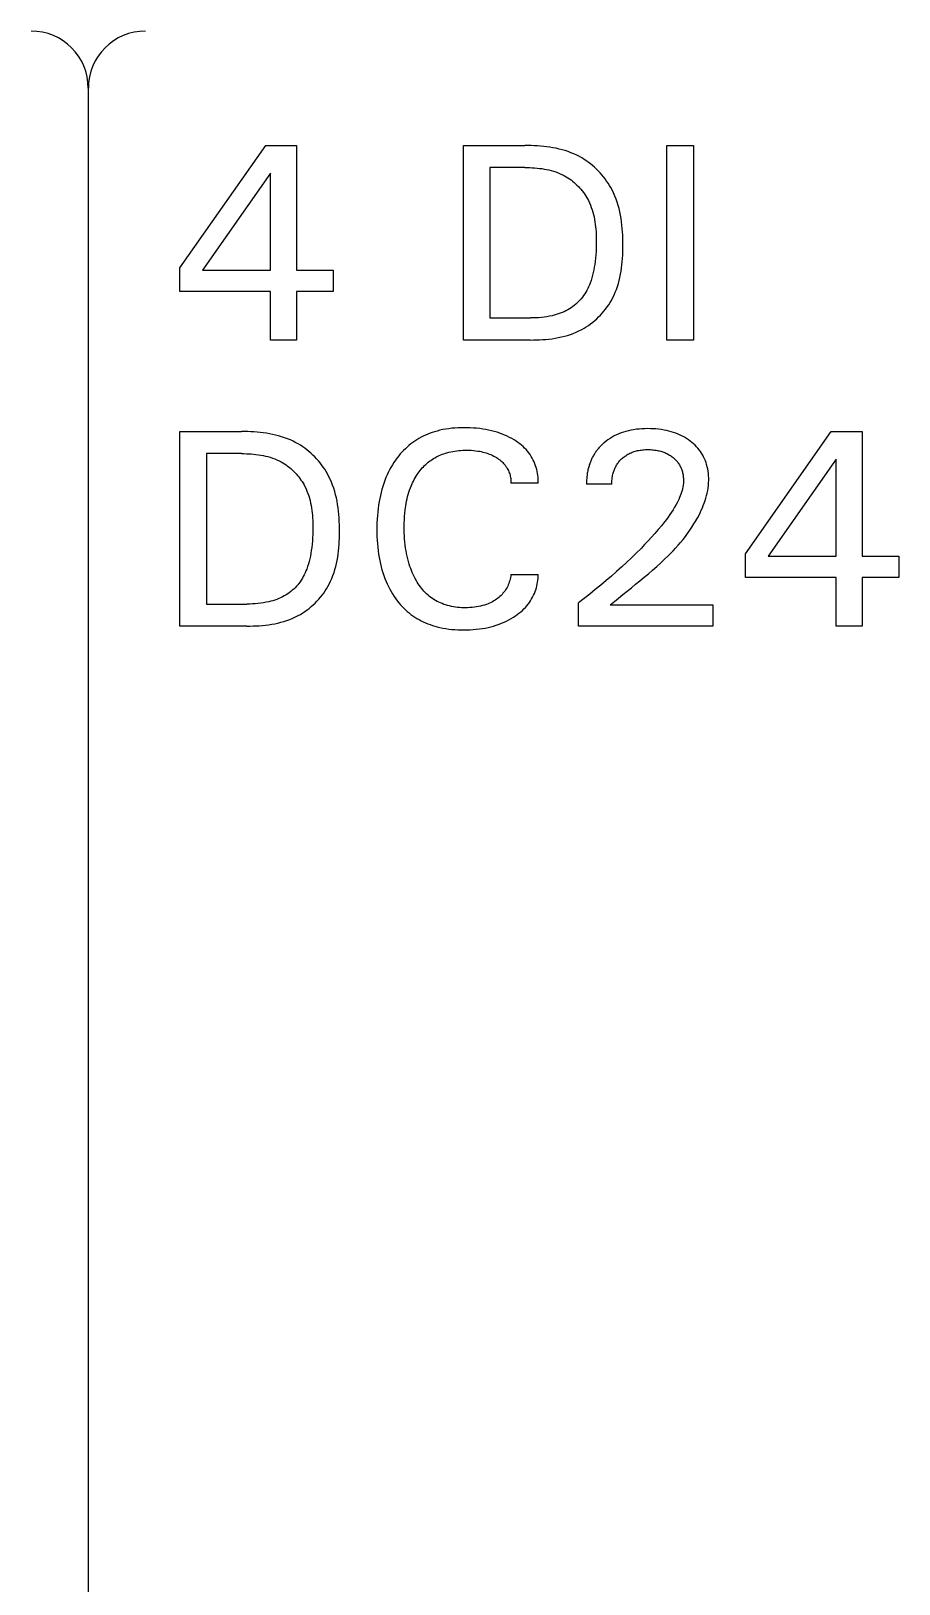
# Model space of a CAD drawing. Extents: x 10 to 622, y -523 to 292.
# Drawn here: x 276.141 to 277.676, y 115.463 to 118.211 of the extents above; entities that cross this region are included whole.
import ezdxf

# ---------------------------------------------------------------- set-up
doc = ezdxf.new("R2010")
doc.units = 0
doc.header["$LTSCALE"] = 5
doc.header["$MEASUREMENT"] = 0
doc.layers.get('0').update_dxf_attribs({"linetype": 'CONTINUOUS'})

msp = doc.modelspace()

# ---------------------------------------------------------------- linework, layer by layer
at = {"color": 7, "linetype": 'Continuous'}
for p, q in [((276.2425, 91.5843), (276.2425, 118.1094)), ((276.2425, 101.4856), (276.2425, 118.1094)), ((276.2425, 91.5843), (276.2425, 118.1094)), ((276.2425, 101.4856), (276.2425, 118.1094)), ((276.4044, 117.7915), (276.5562, 118.0081)), ((276.5562, 118.0081), (276.6106, 118.0081)), ((276.6106, 118.0081), (276.6106, 117.7876)), ((276.9058, 117.6639), (276.9058, 118.0081)), ((276.9058, 118.0081), (277.0148, 118.0081)), ((277.0203, 118.0081), (277.0148, 118.0081)), ((277.0258, 118.008), (277.0203, 118.0081)), ((277.0313, 118.0078), (277.0258, 118.008)), ((277.0368, 118.0075), (277.0313, 118.0078)), ((277.0423, 118.007), (277.0368, 118.0075)), ((277.0479, 118.0065), (277.0423, 118.007)), ((277.0534, 118.0059), (277.0479, 118.0065)), ((277.0589, 118.0051), (277.0534, 118.0059)), ((277.0643, 118.0042), (277.0589, 118.0051)), ((277.0697, 118.0031), (277.0643, 118.0042)), ((277.0751, 118.0019), (277.0697, 118.0031)), ((277.0805, 118.0005), (277.0751, 118.0019)), ((277.0857, 117.999), (277.0805, 118.0005)), ((277.091, 117.9973), (277.0857, 117.999)), ((277.0961, 117.9953), (277.091, 117.9973)), ((277.1012, 117.9933), (277.0961, 117.9953)), ((277.1062, 117.991), (277.1012, 117.9933)), ((277.111, 117.9885), (277.1062, 117.991)), ((277.2656, 117.6639), (277.2656, 118.0081)), ((277.2656, 118.0081), (277.3127, 118.0081)), ((277.3127, 118.0081), (277.3127, 117.6639)), ((276.9529, 117.9691), (276.9529, 117.7029)), ((277.0148, 117.9691), (276.9529, 117.9691)), ((277.0148, 117.9691), (277.019, 117.9691)), ((277.019, 117.9691), (277.0233, 117.969)), ((277.0233, 117.969), (277.0275, 117.9688)), ((277.0275, 117.9688), (277.0318, 117.9685)), ((277.0318, 117.9685), (277.0361, 117.9682)), ((277.0361, 117.9682), (277.0403, 117.9677)), ((277.0403, 117.9677), (277.0446, 117.9672)), ((277.0446, 117.9672), (277.0488, 117.9665)), ((277.0488, 117.9665), (277.053, 117.9657)), ((277.053, 117.9657), (277.0572, 117.9648)), ((277.0572, 117.9648), (277.0613, 117.9638)), ((277.0613, 117.9638), (277.0654, 117.9626)), ((277.1151, 117.9862), (277.111, 117.9885)), ((277.119, 117.9838), (277.1151, 117.9862)), ((277.1229, 117.9812), (277.119, 117.9838)), ((277.1267, 117.9785), (277.1229, 117.9812)), ((277.1304, 117.9757), (277.1267, 117.9785)), ((277.134, 117.9727), (277.1304, 117.9757)), ((277.1376, 117.9697), (277.134, 117.9727)), ((277.141, 117.9665), (277.1376, 117.9697)), ((277.1443, 117.9632), (277.141, 117.9665)), ((277.1475, 117.9598), (277.1443, 117.9632)), ((276.5645, 117.9591), (276.4447, 117.7876)), ((276.5645, 117.7876), (276.5645, 117.9591)), ((277.0654, 117.9626), (277.0694, 117.9613)), ((277.0694, 117.9613), (277.0734, 117.9598)), ((277.0734, 117.9598), (277.0773, 117.9582)), ((277.0773, 117.9582), (277.0811, 117.9564)), ((277.0811, 117.9564), (277.0849, 117.9545)), ((277.0849, 117.9545), (277.0878, 117.9528)), ((277.0878, 117.9528), (277.0907, 117.951)), ((277.0907, 117.951), (277.0936, 117.9491)), ((277.0936, 117.9491), (277.0963, 117.9471)), ((277.0963, 117.9471), (277.099, 117.945)), ((277.099, 117.945), (277.1017, 117.9428)), ((277.1017, 117.9428), (277.1042, 117.9405)), ((277.1042, 117.9405), (277.1067, 117.9382)), ((277.1067, 117.9382), (277.1092, 117.9357)), ((277.1092, 117.9357), (277.1115, 117.9332)), ((277.1506, 117.9563), (277.1475, 117.9598)), ((277.1536, 117.9527), (277.1506, 117.9563)), ((277.1564, 117.949), (277.1536, 117.9527)), ((277.1592, 117.9452), (277.1564, 117.949)), ((277.1618, 117.9414), (277.1592, 117.9452)), ((277.1642, 117.9375), (277.1618, 117.9414)), ((277.1666, 117.9335), (277.1642, 117.9375)), ((277.1115, 117.9332), (277.1137, 117.9306)), ((277.1137, 117.9306), (277.1159, 117.9279)), ((277.1159, 117.9279), (277.118, 117.9252)), ((277.118, 117.9252), (277.12, 117.9224)), ((277.12, 117.9224), (277.1219, 117.9195)), ((277.1219, 117.9195), (277.1236, 117.9166)), ((277.1236, 117.9166), (277.1253, 117.9137)), ((277.1253, 117.9137), (277.1269, 117.9107)), ((277.1269, 117.9107), (277.1288, 117.9067)), ((277.1688, 117.9294), (277.1666, 117.9335)), ((277.1714, 117.9241), (277.1688, 117.9294)), ((277.1738, 117.9187), (277.1714, 117.9241)), ((277.1759, 117.9133), (277.1738, 117.9187)), ((277.1779, 117.9077), (277.1759, 117.9133)), ((277.1288, 117.9067), (277.1306, 117.9027)), ((277.1306, 117.9027), (277.1321, 117.8986)), ((277.1321, 117.8986), (277.1335, 117.8944)), ((277.1335, 117.8944), (277.1348, 117.8902)), ((277.1348, 117.8902), (277.1359, 117.886)), ((277.1359, 117.886), (277.1369, 117.8817)), ((277.1369, 117.8817), (277.1378, 117.8774)), ((277.1796, 117.9021), (277.1779, 117.9077)), ((277.1811, 117.8964), (277.1796, 117.9021)), ((277.1825, 117.8907), (277.1811, 117.8964)), ((277.1837, 117.8849), (277.1825, 117.8907)), ((277.1847, 117.879), (277.1837, 117.8849)), ((277.1378, 117.8774), (277.1385, 117.873)), ((277.1385, 117.873), (277.1391, 117.8686)), ((277.1391, 117.8686), (277.1396, 117.8642)), ((277.1396, 117.8642), (277.1401, 117.8598)), ((277.1401, 117.8598), (277.1404, 117.8553)), ((277.1404, 117.8553), (277.1406, 117.8509)), ((277.1856, 117.8731), (277.1847, 117.879)), ((277.1863, 117.8672), (277.1856, 117.8731)), ((277.1869, 117.8612), (277.1863, 117.8672)), ((277.1873, 117.8552), (277.1869, 117.8612)), ((277.1877, 117.8492), (277.1873, 117.8552)), ((277.1408, 117.826), (277.1405, 117.8203)), ((277.1406, 117.8509), (277.1408, 117.8465)), ((277.1408, 117.8465), (277.1409, 117.842)), ((277.1409, 117.8318), (277.1408, 117.826)), ((277.1409, 117.842), (277.1409, 117.8376)), ((277.1409, 117.8376), (277.1409, 117.8318)), ((277.1879, 117.8431), (277.1877, 117.8492)), ((277.188, 117.8371), (277.1879, 117.8431)), ((277.188, 117.831), (277.188, 117.8371)), ((277.188, 117.8253), (277.188, 117.831)), ((277.139, 117.8031), (277.1382, 117.7974)), ((277.1396, 117.8088), (277.139, 117.8031)), ((277.1401, 117.8145), (277.1396, 117.8088)), ((277.1405, 117.8203), (277.1401, 117.8145)), ((277.1863, 117.7969), (277.1869, 117.8025)), ((277.1869, 117.8025), (277.1873, 117.8082)), ((277.1873, 117.8082), (277.1876, 117.8139)), ((277.1876, 117.8139), (277.1878, 117.8196)), ((277.1878, 117.8196), (277.188, 117.8253)), ((276.4044, 117.75), (276.4044, 117.7915)), ((276.4447, 117.7876), (276.5645, 117.7876)), ((276.6106, 117.7876), (276.6757, 117.7876)), ((276.6757, 117.7876), (276.6757, 117.75)), ((277.1331, 117.7739), (277.1316, 117.7693)), ((277.1344, 117.7785), (277.1331, 117.7739)), ((277.1355, 117.7832), (277.1344, 117.7785)), ((277.1365, 117.7879), (277.1355, 117.7832)), ((277.1374, 117.7927), (277.1365, 117.7879)), ((277.1382, 117.7974), (277.1374, 117.7927)), ((277.1815, 117.7693), (277.1827, 117.7747)), ((277.1827, 117.7747), (277.1839, 117.7802)), ((277.1839, 117.7802), (277.1848, 117.7857)), ((277.1848, 117.7857), (277.1856, 117.7913)), ((277.1856, 117.7913), (277.1863, 117.7969)), ((276.5645, 117.75), (276.4044, 117.75)), ((276.5645, 117.6639), (276.5645, 117.75)), ((276.6106, 117.75), (276.6106, 117.6639)), ((276.6757, 117.75), (276.6106, 117.75)), ((277.1204, 117.7454), (277.1184, 117.7424)), ((277.1223, 117.7485), (277.1204, 117.7454)), ((277.1241, 117.7516), (277.1223, 117.7485)), ((277.1257, 117.7548), (277.1241, 117.7516)), ((277.1272, 117.7581), (277.1257, 117.7548)), ((277.1287, 117.7614), (277.1272, 117.7581)), ((277.13, 117.7647), (277.1287, 117.7614)), ((277.1316, 117.7693), (277.13, 117.7647)), ((277.1723, 117.7432), (277.1745, 117.7483)), ((277.1745, 117.7483), (277.1765, 117.7534)), ((277.1765, 117.7534), (277.1784, 117.7586)), ((277.1784, 117.7586), (277.18, 117.7639)), ((277.18, 117.7639), (277.1815, 117.7693)), ((277.0904, 117.7174), (277.0872, 117.7156)), ((277.0936, 117.7192), (277.0904, 117.7174)), ((277.0965, 117.721), (277.0936, 117.7192)), ((277.0993, 117.723), (277.0965, 117.721)), ((277.102, 117.7251), (277.0993, 117.723)), ((277.1046, 117.7272), (277.102, 117.7251)), ((277.1071, 117.7295), (277.1046, 117.7272)), ((277.1096, 117.7319), (277.1071, 117.7295)), ((277.1119, 117.7343), (277.1096, 117.7319)), ((277.1142, 117.7369), (277.1119, 117.7343)), ((277.1163, 117.7395), (277.1142, 117.7369)), ((277.1184, 117.7424), (277.1163, 117.7395)), ((277.1544, 117.715), (277.1573, 117.7187)), ((277.1573, 117.7187), (277.1601, 117.7224)), ((277.1601, 117.7224), (277.1628, 117.7262)), ((277.1628, 117.7262), (277.1653, 117.7302)), ((277.1653, 117.7302), (277.1676, 117.7341)), ((277.1676, 117.7341), (277.1698, 117.7382)), ((277.1698, 117.7382), (277.1723, 117.7432)), ((276.9529, 117.7029), (277.0243, 117.7029)), ((277.0292, 117.703), (277.0243, 117.7029)), ((277.034, 117.7032), (277.0292, 117.703)), ((277.0389, 117.7034), (277.034, 117.7032)), ((277.0438, 117.7039), (277.0389, 117.7034)), ((277.0486, 117.7044), (277.0438, 117.7039)), ((277.0534, 117.7051), (277.0486, 117.7044)), ((277.0582, 117.706), (277.0534, 117.7051)), ((277.063, 117.707), (277.0582, 117.706)), ((277.0665, 117.7079), (277.063, 117.707)), ((277.0701, 117.7089), (277.0665, 117.7079)), ((277.0736, 117.71), (277.0701, 117.7089)), ((277.0771, 117.7112), (277.0736, 117.71)), ((277.0805, 117.7126), (277.0771, 117.7112)), ((277.0839, 117.714), (277.0805, 117.7126)), ((277.0872, 117.7156), (277.0839, 117.714)), ((277.1232, 117.6872), (277.127, 117.6898)), ((277.127, 117.6898), (277.1308, 117.6925)), ((277.1308, 117.6925), (277.1345, 117.6953)), ((277.1345, 117.6953), (277.1381, 117.6983)), ((277.1381, 117.6983), (277.1416, 117.7014)), ((277.1416, 117.7014), (277.145, 117.7047)), ((277.145, 117.7047), (277.1483, 117.708)), ((277.1483, 117.708), (277.1514, 117.7115)), ((277.1514, 117.7115), (277.1544, 117.715)), ((276.6106, 117.6639), (276.5645, 117.6639)), ((277.0241, 117.6639), (276.9058, 117.6639)), ((277.0241, 117.6639), (277.0296, 117.664)), ((277.0296, 117.664), (277.0351, 117.6641)), ((277.0351, 117.6641), (277.0406, 117.6643)), ((277.0406, 117.6643), (277.0461, 117.6646)), ((277.0461, 117.6646), (277.0517, 117.6651)), ((277.0517, 117.6651), (277.0572, 117.6656)), ((277.0572, 117.6656), (277.0627, 117.6663)), ((277.0627, 117.6663), (277.0682, 117.6672)), ((277.0682, 117.6672), (277.0736, 117.6682)), ((277.0736, 117.6682), (277.0791, 117.6693)), ((277.0791, 117.6693), (277.0844, 117.6706)), ((277.0844, 117.6706), (277.0897, 117.6721)), ((277.0897, 117.6721), (277.095, 117.6738)), ((277.095, 117.6738), (277.1002, 117.6756)), ((277.1002, 117.6756), (277.1053, 117.6777)), ((277.1053, 117.6777), (277.1103, 117.68)), ((277.1103, 117.68), (277.1152, 117.6825)), ((277.1152, 117.6825), (277.1192, 117.6848)), ((277.1192, 117.6848), (277.1232, 117.6872)), ((277.3127, 117.6639), (277.2656, 117.6639)), ((276.4044, 117.1577), (276.4044, 117.5019)), ((276.4044, 117.5019), (276.5135, 117.5019)), ((276.519, 117.5019), (276.5135, 117.5019)), ((276.5245, 117.5018), (276.519, 117.5019)), ((276.53, 117.5016), (276.5245, 117.5018)), ((276.5355, 117.5012), (276.53, 117.5016)), ((276.541, 117.5008), (276.5355, 117.5012)), ((276.5465, 117.5003), (276.541, 117.5008)), ((276.552, 117.4997), (276.5465, 117.5003)), ((276.5575, 117.4989), (276.552, 117.4997)), ((276.563, 117.498), (276.5575, 117.4989)), ((276.5684, 117.4969), (276.563, 117.498)), ((276.5738, 117.4957), (276.5684, 117.4969)), ((276.8428, 117.4973), (276.8388, 117.4956)), ((276.8468, 117.4989), (276.8428, 117.4973)), ((276.8509, 117.5003), (276.8468, 117.4989)), ((276.855, 117.5016), (276.8509, 117.5003)), ((276.8592, 117.5029), (276.855, 117.5016)), ((276.8644, 117.5042), (276.8592, 117.5029)), ((276.8696, 117.5053), (276.8644, 117.5042)), ((276.8748, 117.5062), (276.8696, 117.5053)), ((276.8801, 117.507), (276.8748, 117.5062)), ((276.8854, 117.5077), (276.8801, 117.507)), ((276.8907, 117.5081), (276.8854, 117.5077)), ((276.8961, 117.5085), (276.8907, 117.5081)), ((276.9014, 117.5087), (276.8961, 117.5085)), ((276.9067, 117.5088), (276.9014, 117.5087)), ((276.9124, 117.5087), (276.9067, 117.5088)), ((276.918, 117.5085), (276.9124, 117.5087)), ((276.9237, 117.5082), (276.918, 117.5085)), ((276.9293, 117.5077), (276.9237, 117.5082)), ((276.9349, 117.5071), (276.9293, 117.5077)), ((276.9405, 117.5063), (276.9349, 117.5071)), ((276.9455, 117.5055), (276.9405, 117.5063)), ((276.9505, 117.5045), (276.9455, 117.5055)), ((276.9555, 117.5034), (276.9505, 117.5045)), ((276.9604, 117.5021), (276.9555, 117.5034)), ((276.9653, 117.5007), (276.9604, 117.5021)), ((276.9702, 117.4991), (276.9653, 117.5007)), ((276.9746, 117.4975), (276.9702, 117.4991)), ((276.979, 117.4957), (276.9746, 117.4975)), ((277.1805, 117.4978), (277.1764, 117.496)), ((277.1847, 117.4994), (277.1805, 117.4978)), ((277.1889, 117.5009), (277.1847, 117.4994)), ((277.1933, 117.5022), (277.1889, 117.5009)), ((277.1976, 117.5033), (277.1933, 117.5022)), ((277.202, 117.5043), (277.1976, 117.5033)), ((277.2069, 117.5052), (277.202, 117.5043)), ((277.2118, 117.5059), (277.2069, 117.5052)), ((277.2168, 117.5064), (277.2118, 117.5059)), ((277.2217, 117.5068), (277.2168, 117.5064)), ((277.2267, 117.507), (277.2217, 117.5068)), ((277.2317, 117.5071), (277.2267, 117.507)), ((277.2365, 117.507), (277.2317, 117.5071)), ((277.2414, 117.5068), (277.2365, 117.507)), ((277.2462, 117.5065), (277.2414, 117.5068)), ((277.2511, 117.506), (277.2462, 117.5065)), ((277.2559, 117.5054), (277.2511, 117.506)), ((277.2607, 117.5046), (277.2559, 117.5054)), ((277.265, 117.5038), (277.2607, 117.5046)), ((277.2692, 117.5028), (277.265, 117.5038)), ((277.2734, 117.5016), (277.2692, 117.5028)), ((277.2776, 117.5004), (277.2734, 117.5016)), ((277.2817, 117.4989), (277.2776, 117.5004)), ((277.2858, 117.4973), (277.2817, 117.4989)), ((277.2895, 117.4956), (277.2858, 117.4973)), ((277.4049, 117.2853), (277.5566, 117.5019)), ((277.5566, 117.5019), (277.611, 117.5019)), ((277.611, 117.5019), (277.611, 117.2814)), ((276.5791, 117.4943), (276.5738, 117.4957)), ((276.5844, 117.4928), (276.5791, 117.4943)), ((276.5896, 117.491), (276.5844, 117.4928)), ((276.5948, 117.4891), (276.5896, 117.491)), ((276.5998, 117.487), (276.5948, 117.4891)), ((276.6048, 117.4848), (276.5998, 117.487)), ((276.6097, 117.4822), (276.6048, 117.4848)), ((276.6137, 117.48), (276.6097, 117.4822)), ((276.6177, 117.4776), (276.6137, 117.48)), ((276.6216, 117.475), (276.6177, 117.4776)), ((276.6254, 117.4723), (276.6216, 117.475)), ((276.6291, 117.4695), (276.6254, 117.4723)), ((276.6327, 117.4665), (276.6291, 117.4695)), ((276.8002, 117.4686), (276.7972, 117.4655)), ((276.8032, 117.4716), (276.8002, 117.4686)), ((276.8064, 117.4745), (276.8032, 117.4716)), ((276.8096, 117.4774), (276.8064, 117.4745)), ((276.8129, 117.4801), (276.8096, 117.4774)), ((276.8164, 117.4827), (276.8129, 117.4801)), ((276.8199, 117.4851), (276.8164, 117.4827)), ((276.8235, 117.4875), (276.8199, 117.4851)), ((276.8272, 117.4897), (276.8235, 117.4875)), ((276.831, 117.4918), (276.8272, 117.4897)), ((276.8349, 117.4938), (276.831, 117.4918)), ((276.8388, 117.4956), (276.8349, 117.4938)), ((276.8975, 117.4684), (276.901, 117.4686)), ((276.901, 117.4686), (276.9046, 117.4688)), ((276.9046, 117.4688), (276.9081, 117.469)), ((276.9081, 117.469), (276.9116, 117.469)), ((276.9116, 117.469), (276.9156, 117.4689)), ((276.9156, 117.4689), (276.9196, 117.4688)), ((276.9196, 117.4688), (276.9236, 117.4685)), ((276.9833, 117.4938), (276.979, 117.4957)), ((276.9875, 117.4917), (276.9833, 117.4938)), ((276.9917, 117.4895), (276.9875, 117.4917)), ((276.9958, 117.487), (276.9917, 117.4895)), ((276.9991, 117.4849), (276.9958, 117.487)), ((277.0023, 117.4827), (276.9991, 117.4849)), ((277.0054, 117.4804), (277.0023, 117.4827)), ((277.0084, 117.478), (277.0054, 117.4804)), ((277.0113, 117.4754), (277.0084, 117.478)), ((277.0142, 117.4727), (277.0113, 117.4754)), ((277.0168, 117.4699), (277.0142, 117.4727)), ((277.0194, 117.467), (277.0168, 117.4699)), ((277.1422, 117.4691), (277.1412, 117.4678)), ((277.1433, 117.4704), (277.1422, 117.4691)), ((277.1443, 117.4716), (277.1433, 117.4704)), ((277.1454, 117.4729), (277.1443, 117.4716)), ((277.1465, 117.4741), (277.1454, 117.4729)), ((277.1476, 117.4753), (277.1465, 117.4741)), ((277.1488, 117.4765), (277.1476, 117.4753)), ((277.15, 117.4777), (277.1488, 117.4765)), ((277.1511, 117.4789), (277.15, 117.4777)), ((277.1524, 117.48), (277.1511, 117.4789)), ((277.1536, 117.4811), (277.1524, 117.48)), ((277.1548, 117.4822), (277.1536, 117.4811)), ((277.1582, 117.4849), (277.1548, 117.4822)), ((277.1616, 117.4874), (277.1582, 117.4849)), ((277.1652, 117.4898), (277.1616, 117.4874)), ((277.1688, 117.492), (277.1652, 117.4898)), ((277.1726, 117.4941), (277.1688, 117.492)), ((277.1764, 117.496), (277.1726, 117.4941)), ((277.2139, 117.4682), (277.2161, 117.4686)), ((277.2161, 117.4686), (277.2183, 117.469)), ((277.2183, 117.469), (277.2205, 117.4693)), ((277.2205, 117.4693), (277.2227, 117.4695)), ((277.2227, 117.4695), (277.225, 117.4697)), ((277.225, 117.4697), (277.2272, 117.4699)), ((277.2272, 117.4699), (277.2294, 117.4699)), ((277.2294, 117.4699), (277.2317, 117.47)), ((277.2317, 117.47), (277.2342, 117.4699)), ((277.2342, 117.4699), (277.2367, 117.4699)), ((277.2367, 117.4699), (277.2392, 117.4697)), ((277.2392, 117.4697), (277.2416, 117.4695)), ((277.2416, 117.4695), (277.2441, 117.4692)), ((277.2441, 117.4692), (277.2466, 117.4689)), ((277.2466, 117.4689), (277.249, 117.4684)), ((277.2932, 117.4938), (277.2895, 117.4956)), ((277.2968, 117.4919), (277.2932, 117.4938)), ((277.3003, 117.4897), (277.2968, 117.4919)), ((277.3037, 117.4875), (277.3003, 117.4897)), ((277.3071, 117.4851), (277.3037, 117.4875)), ((277.31, 117.4828), (277.3071, 117.4851)), ((277.3128, 117.4804), (277.31, 117.4828)), ((277.3156, 117.4778), (277.3128, 117.4804)), ((277.3182, 117.4752), (277.3156, 117.4778)), ((277.3207, 117.4724), (277.3182, 117.4752)), ((277.323, 117.4695), (277.3207, 117.4724)), ((277.3252, 117.4666), (277.323, 117.4695)), ((276.4515, 117.4629), (276.4515, 117.1967)), ((276.5135, 117.4629), (276.4515, 117.4629)), ((276.5135, 117.4629), (276.5177, 117.4629)), ((276.5177, 117.4629), (276.522, 117.4628)), ((276.522, 117.4628), (276.5262, 117.4626)), ((276.5262, 117.4626), (276.5305, 117.4623)), ((276.5305, 117.4623), (276.5347, 117.462)), ((276.5347, 117.462), (276.539, 117.4615)), ((276.539, 117.4615), (276.5432, 117.461)), ((276.5432, 117.461), (276.5475, 117.4603)), ((276.5475, 117.4603), (276.5517, 117.4595)), ((276.5517, 117.4595), (276.5558, 117.4586)), ((276.5558, 117.4586), (276.56, 117.4576)), ((276.56, 117.4576), (276.564, 117.4564)), ((276.564, 117.4564), (276.5681, 117.4551)), ((276.5681, 117.4551), (276.5721, 117.4536)), ((276.5721, 117.4536), (276.576, 117.452)), ((276.576, 117.452), (276.5798, 117.4502)), ((276.5798, 117.4502), (276.5836, 117.4483)), ((276.5836, 117.4483), (276.5865, 117.4466)), ((276.5865, 117.4466), (276.5894, 117.4448)), ((276.5894, 117.4448), (276.5922, 117.4429)), ((276.5922, 117.4429), (276.595, 117.4409)), ((276.6362, 117.4635), (276.6327, 117.4665)), ((276.6396, 117.4603), (276.6362, 117.4635)), ((276.643, 117.457), (276.6396, 117.4603)), ((276.6462, 117.4536), (276.643, 117.457)), ((276.6493, 117.4501), (276.6462, 117.4536)), ((276.6523, 117.4465), (276.6493, 117.4501)), ((276.6551, 117.4428), (276.6523, 117.4465)), ((276.6578, 117.439), (276.6551, 117.4428)), ((276.7803, 117.443), (276.7777, 117.4386)), ((276.783, 117.4473), (276.7803, 117.443)), ((276.7859, 117.4515), (276.783, 117.4473)), ((276.7889, 117.4556), (276.7859, 117.4515)), ((276.7916, 117.459), (276.7889, 117.4556)), ((276.7943, 117.4623), (276.7916, 117.459)), ((276.7972, 117.4655), (276.7943, 117.4623)), ((276.8352, 117.4397), (276.8372, 117.4417)), ((276.8372, 117.4417), (276.8393, 117.4437)), ((276.8393, 117.4437), (276.8414, 117.4456)), ((276.8414, 117.4456), (276.8436, 117.4475)), ((276.8436, 117.4475), (276.8459, 117.4493)), ((276.8459, 117.4493), (276.8482, 117.451)), ((276.8482, 117.451), (276.8506, 117.4526)), ((276.8506, 117.4526), (276.853, 117.4542)), ((276.853, 117.4542), (276.8555, 117.4556)), ((276.8555, 117.4556), (276.858, 117.457)), ((276.858, 117.457), (276.8606, 117.4583)), ((276.8606, 117.4583), (276.8632, 117.4596)), ((276.8632, 117.4596), (276.8658, 117.4607)), ((276.8658, 117.4607), (276.8685, 117.4618)), ((276.8685, 117.4618), (276.8712, 117.4628)), ((276.8712, 117.4628), (276.874, 117.4637)), ((276.874, 117.4637), (276.8767, 117.4645)), ((276.8767, 117.4645), (276.8801, 117.4654)), ((276.8801, 117.4654), (276.8836, 117.4662)), ((276.8836, 117.4662), (276.887, 117.4669)), ((276.887, 117.4669), (276.8905, 117.4675)), ((276.8905, 117.4675), (276.894, 117.468)), ((276.894, 117.468), (276.8975, 117.4684)), ((276.9236, 117.4685), (276.9275, 117.4681)), ((276.9275, 117.4681), (276.9315, 117.4675)), ((276.9315, 117.4675), (276.9344, 117.467)), ((276.9344, 117.467), (276.9374, 117.4664)), ((276.9374, 117.4664), (276.9404, 117.4657)), ((276.9404, 117.4657), (276.9433, 117.465)), ((276.9433, 117.465), (276.9462, 117.4641)), ((276.9462, 117.4641), (276.949, 117.4631)), ((276.949, 117.4631), (276.9517, 117.4621)), ((276.9517, 117.4621), (276.9543, 117.4611)), ((276.9543, 117.4611), (276.9569, 117.4599)), ((276.9569, 117.4599), (276.9594, 117.4586)), ((276.9594, 117.4586), (276.9619, 117.4573)), ((276.9619, 117.4573), (276.9643, 117.4558)), ((276.9643, 117.4558), (276.9663, 117.4546)), ((276.9663, 117.4546), (276.9682, 117.4532)), ((276.9682, 117.4532), (276.9701, 117.4519)), ((276.9701, 117.4519), (276.9719, 117.4504)), ((276.9719, 117.4504), (276.9737, 117.4489)), ((276.9737, 117.4489), (276.9754, 117.4473)), ((276.9754, 117.4473), (276.977, 117.4456)), ((276.977, 117.4456), (276.9785, 117.4439)), ((276.9785, 117.4439), (276.9799, 117.4422)), ((276.9799, 117.4422), (276.9812, 117.4404)), ((277.0216, 117.4641), (277.0194, 117.467)), ((277.0237, 117.4611), (277.0216, 117.4641)), ((277.0257, 117.458), (277.0237, 117.4611)), ((277.0276, 117.4549), (277.0257, 117.458)), ((277.0293, 117.4516), (277.0276, 117.4549)), ((277.0308, 117.4483), (277.0293, 117.4516)), ((277.0322, 117.4449), (277.0308, 117.4483)), ((277.0335, 117.4415), (277.0322, 117.4449)), ((277.0346, 117.4382), (277.0335, 117.4415)), ((277.1281, 117.4414), (277.1276, 117.4396)), ((277.1286, 117.4431), (277.1281, 117.4414)), ((277.1292, 117.4447), (277.1286, 117.4431)), ((277.1298, 117.4464), (277.1292, 117.4447)), ((277.1304, 117.4481), (277.1298, 117.4464)), ((277.131, 117.4497), (277.1304, 117.4481)), ((277.1317, 117.4514), (277.131, 117.4497)), ((277.1325, 117.453), (277.1317, 117.4514)), ((277.1332, 117.4546), (277.1325, 117.453)), ((277.134, 117.4562), (277.1332, 117.4546)), ((277.1348, 117.4577), (277.134, 117.4562)), ((277.1357, 117.4593), (277.1348, 117.4577)), ((277.1366, 117.4608), (277.1357, 117.4593)), ((277.1375, 117.4623), (277.1366, 117.4608)), ((277.1384, 117.4637), (277.1375, 117.4623)), ((277.1393, 117.4651), (277.1384, 117.4637)), ((277.1403, 117.4664), (277.1393, 117.4651)), ((277.1412, 117.4678), (277.1403, 117.4664)), ((277.1752, 117.4398), (277.176, 117.4414)), ((277.176, 117.4414), (277.1769, 117.4429)), ((277.1769, 117.4429), (277.1778, 117.4444)), ((277.1778, 117.4444), (277.1788, 117.4458)), ((277.1788, 117.4458), (277.1799, 117.4472)), ((277.1799, 117.4472), (277.181, 117.4485)), ((277.181, 117.4485), (277.1821, 117.4499)), ((277.1821, 117.4499), (277.1832, 117.4512)), ((277.1832, 117.4512), (277.1845, 117.4524)), ((277.1845, 117.4524), (277.1857, 117.4536)), ((277.1857, 117.4536), (277.1872, 117.455)), ((277.1872, 117.455), (277.1887, 117.4562)), ((277.1887, 117.4562), (277.1902, 117.4575)), ((277.1902, 117.4575), (277.1918, 117.4586)), ((277.1918, 117.4586), (277.1935, 117.4597)), ((277.1935, 117.4597), (277.1951, 117.4608)), ((277.1951, 117.4608), (277.1968, 117.4618)), ((277.1968, 117.4618), (277.1986, 117.4627)), ((277.1986, 117.4627), (277.2004, 117.4636)), ((277.2004, 117.4636), (277.2023, 117.4644)), ((277.2023, 117.4644), (277.2041, 117.4652)), ((277.2041, 117.4652), (277.2061, 117.4659)), ((277.2061, 117.4659), (277.208, 117.4666)), ((277.208, 117.4666), (277.2099, 117.4672)), ((277.2099, 117.4672), (277.2119, 117.4677)), ((277.2119, 117.4677), (277.2139, 117.4682)), ((277.249, 117.4684), (277.251, 117.468)), ((277.251, 117.468), (277.2529, 117.4676)), ((277.2529, 117.4676), (277.2548, 117.4671)), ((277.2548, 117.4671), (277.2567, 117.4665)), ((277.2567, 117.4665), (277.2585, 117.4659)), ((277.2585, 117.4659), (277.2604, 117.4653)), ((277.2604, 117.4653), (277.2622, 117.4646)), ((277.2622, 117.4646), (277.264, 117.4638)), ((277.264, 117.4638), (277.2657, 117.463)), ((277.2657, 117.463), (277.2673, 117.4622)), ((277.2673, 117.4622), (277.2689, 117.4613)), ((277.2689, 117.4613), (277.2705, 117.4603)), ((277.2705, 117.4603), (277.2721, 117.4593)), ((277.2721, 117.4593), (277.2736, 117.4583)), ((277.2736, 117.4583), (277.2751, 117.4572)), ((277.2751, 117.4572), (277.2766, 117.4561)), ((277.2766, 117.4561), (277.2779, 117.455)), ((277.2779, 117.455), (277.2792, 117.4538)), ((277.2792, 117.4538), (277.2804, 117.4527)), ((277.2804, 117.4527), (277.2816, 117.4514)), ((277.2816, 117.4514), (277.2827, 117.4502)), ((277.2827, 117.4502), (277.2839, 117.4489)), ((277.2839, 117.4489), (277.2849, 117.4475)), ((277.2849, 117.4475), (277.2859, 117.4462)), ((277.2859, 117.4462), (277.2869, 117.4448)), ((277.2869, 117.4448), (277.2878, 117.4433)), ((277.2878, 117.4433), (277.2886, 117.4418)), ((277.2886, 117.4418), (277.2894, 117.4403)), ((277.3272, 117.4635), (277.3252, 117.4666)), ((277.3291, 117.4604), (277.3272, 117.4635)), ((277.3308, 117.4571), (277.3291, 117.4604)), ((277.3324, 117.4538), (277.3308, 117.4571)), ((277.3338, 117.4504), (277.3324, 117.4538)), ((277.335, 117.447), (277.3338, 117.4504)), ((277.3361, 117.4435), (277.335, 117.447)), ((277.3372, 117.4396), (277.3361, 117.4435)), ((277.5649, 117.4529), (277.4451, 117.2814)), ((277.5649, 117.2814), (277.5649, 117.4529)), ((276.595, 117.4409), (276.5977, 117.4388)), ((276.5977, 117.4388), (276.6004, 117.4366)), ((276.6004, 117.4366), (276.6029, 117.4343)), ((276.6029, 117.4343), (276.6054, 117.432)), ((276.6054, 117.432), (276.6078, 117.4295)), ((276.6078, 117.4295), (276.6102, 117.427)), ((276.6102, 117.427), (276.6124, 117.4244)), ((276.6124, 117.4244), (276.6146, 117.4217)), ((276.6146, 117.4217), (276.6167, 117.419)), ((276.6167, 117.419), (276.6186, 117.4162)), ((276.6186, 117.4162), (276.6205, 117.4133)), ((276.6605, 117.4352), (276.6578, 117.439)), ((276.6629, 117.4313), (276.6605, 117.4352)), ((276.6653, 117.4273), (276.6629, 117.4313)), ((276.6675, 117.4232), (276.6653, 117.4273)), ((276.6701, 117.4179), (276.6675, 117.4232)), ((276.6724, 117.4125), (276.6701, 117.4179)), ((276.7668, 117.4153), (276.765, 117.4101)), ((276.7689, 117.4204), (276.7668, 117.4153)), ((276.7709, 117.4251), (276.7689, 117.4204)), ((276.773, 117.4296), (276.7709, 117.4251)), ((276.7753, 117.4342), (276.773, 117.4296)), ((276.7777, 117.4386), (276.7753, 117.4342)), ((276.8161, 117.4114), (276.8175, 117.4144)), ((276.8175, 117.4144), (276.819, 117.4173)), ((276.819, 117.4173), (276.8207, 117.4202)), ((276.8207, 117.4202), (276.8223, 117.423)), ((276.8223, 117.423), (276.8241, 117.4258)), ((276.8241, 117.4258), (276.826, 117.4285)), ((276.826, 117.4285), (276.8277, 117.4308)), ((276.8277, 117.4308), (276.8295, 117.4331)), ((276.8295, 117.4331), (276.8313, 117.4353)), ((276.8313, 117.4353), (276.8332, 117.4375)), ((276.8332, 117.4375), (276.8352, 117.4397)), ((276.9812, 117.4404), (276.9824, 117.4386)), ((276.9824, 117.4386), (276.9835, 117.4367)), ((276.9835, 117.4367), (276.9845, 117.4348)), ((276.9845, 117.4348), (276.9855, 117.4329)), ((276.9855, 117.4329), (276.9863, 117.4309)), ((276.9863, 117.4309), (276.9871, 117.4288)), ((276.9871, 117.4288), (276.9877, 117.4269)), ((276.9877, 117.4269), (276.9883, 117.4249)), ((276.9883, 117.4249), (276.9888, 117.4229)), ((276.9888, 117.4229), (276.9892, 117.4209)), ((276.9892, 117.4209), (276.9895, 117.4189)), ((276.9895, 117.4189), (276.9897, 117.4168)), ((276.9897, 117.4168), (276.9899, 117.4148)), ((276.9899, 117.4148), (276.99, 117.4127)), ((277.0355, 117.4348), (277.0346, 117.4382)), ((277.0363, 117.4314), (277.0355, 117.4348)), ((277.037, 117.428), (277.0363, 117.4314)), ((277.0375, 117.4246), (277.037, 117.428)), ((277.0379, 117.4211), (277.0375, 117.4246)), ((277.0382, 117.4176), (277.0379, 117.4211)), ((277.0383, 117.4142), (277.0382, 117.4176)), ((277.0382, 117.4107), (277.0383, 117.4142)), ((277.1237, 117.4148), (277.1236, 117.4128)), ((277.1238, 117.4167), (277.1237, 117.4148)), ((277.1239, 117.4187), (277.1238, 117.4167)), ((277.1241, 117.4206), (277.1239, 117.4187)), ((277.1243, 117.4225), (277.1241, 117.4206)), ((277.1245, 117.4245), (277.1243, 117.4225)), ((277.1248, 117.4264), (277.1245, 117.4245)), ((277.125, 117.4284), (277.1248, 117.4264)), ((277.1254, 117.4303), (277.125, 117.4284)), ((277.1258, 117.4322), (277.1254, 117.4303)), ((277.1262, 117.4341), (277.1258, 117.4322)), ((277.1266, 117.436), (277.1262, 117.4341)), ((277.1271, 117.4379), (277.1266, 117.436)), ((277.1276, 117.4396), (277.1271, 117.4379)), ((277.1683, 117.4134), (277.1685, 117.4156)), ((277.1685, 117.4156), (277.1687, 117.4178)), ((277.1687, 117.4178), (277.169, 117.42)), ((277.169, 117.42), (277.1693, 117.4222)), ((277.1693, 117.4222), (277.1697, 117.4244)), ((277.1697, 117.4244), (277.1702, 117.4265)), ((277.1702, 117.4265), (277.1706, 117.4282)), ((277.1706, 117.4282), (277.1711, 117.43)), ((277.1711, 117.43), (277.1717, 117.4317)), ((277.1717, 117.4317), (277.1723, 117.4333)), ((277.1723, 117.4333), (277.1729, 117.435)), ((277.1729, 117.435), (277.1736, 117.4366)), ((277.1736, 117.4366), (277.1744, 117.4383)), ((277.1744, 117.4383), (277.1752, 117.4398)), ((277.2894, 117.4403), (277.2902, 117.4388)), ((277.2902, 117.4388), (277.2908, 117.4372)), ((277.2908, 117.4372), (277.2915, 117.4356)), ((277.2915, 117.4356), (277.2921, 117.434)), ((277.2921, 117.434), (277.2926, 117.4323)), ((277.2926, 117.4323), (277.2931, 117.4307)), ((277.2931, 117.4307), (277.2935, 117.4289)), ((277.2935, 117.4289), (277.2939, 117.427)), ((277.2939, 117.427), (277.2943, 117.4251)), ((277.2943, 117.4251), (277.2946, 117.4233)), ((277.2946, 117.4233), (277.2948, 117.4214)), ((277.2948, 117.4214), (277.295, 117.4195)), ((277.2951, 117.4139), (277.2949, 117.4106)), ((277.295, 117.4195), (277.2951, 117.4176)), ((277.2951, 117.4176), (277.2951, 117.4157)), ((277.2951, 117.4157), (277.2951, 117.4139)), ((277.338, 117.4357), (277.3372, 117.4396)), ((277.3387, 117.4317), (277.338, 117.4357)), ((277.3392, 117.4278), (277.3387, 117.4317)), ((277.3396, 117.4238), (277.3392, 117.4278)), ((277.3397, 117.4198), (277.3396, 117.4238)), ((277.3396, 117.4112), (277.3398, 117.4158)), ((277.3398, 117.4158), (277.3397, 117.4198)), ((276.6205, 117.4133), (276.6223, 117.4104)), ((276.6223, 117.4104), (276.624, 117.4075)), ((276.624, 117.4075), (276.6256, 117.4045)), ((276.6256, 117.4045), (276.6275, 117.4005)), ((276.6275, 117.4005), (276.6292, 117.3965)), ((276.6292, 117.3965), (276.6308, 117.3924)), ((276.6308, 117.3924), (276.6322, 117.3882)), ((276.6322, 117.3882), (276.6335, 117.384)), ((276.6746, 117.4071), (276.6724, 117.4125)), ((276.6765, 117.4015), (276.6746, 117.4071)), ((276.6783, 117.3959), (276.6765, 117.4015)), ((276.6798, 117.3902), (276.6783, 117.3959)), ((276.6812, 117.3845), (276.6798, 117.3902)), ((276.759, 117.3888), (276.7578, 117.3834)), ((276.7603, 117.3942), (276.759, 117.3888)), ((276.7617, 117.3995), (276.7603, 117.3942)), ((276.7632, 117.4048), (276.7617, 117.3995)), ((276.765, 117.4101), (276.7632, 117.4048)), ((276.8062, 117.3828), (276.8072, 117.3868)), ((276.8072, 117.3868), (276.8083, 117.3908)), ((276.8083, 117.3908), (276.8095, 117.3947)), ((276.8095, 117.3947), (276.8108, 117.3985)), ((276.8108, 117.3985), (276.8122, 117.4024)), ((276.8122, 117.4024), (276.8134, 117.4054)), ((276.8134, 117.4054), (276.8147, 117.4085)), ((276.8147, 117.4085), (276.8161, 117.4114)), ((276.99, 117.4127), (276.9899, 117.4107)), ((277.0382, 117.4107), (276.9899, 117.4107)), ((277.1236, 117.4128), (277.1236, 117.4109)), ((277.1236, 117.4109), (277.1236, 117.409)), ((277.1683, 117.409), (277.1236, 117.409)), ((277.1683, 117.4112), (277.1683, 117.4134)), ((277.1683, 117.409), (277.1683, 117.4112)), ((277.2894, 117.3881), (277.2881, 117.385)), ((277.2906, 117.3912), (277.2894, 117.3881)), ((277.2916, 117.3944), (277.2906, 117.3912)), ((277.2926, 117.3976), (277.2916, 117.3944)), ((277.2934, 117.4008), (277.2926, 117.3976)), ((277.2941, 117.404), (277.2934, 117.4008)), ((277.2946, 117.4073), (277.2941, 117.404)), ((277.2949, 117.4106), (277.2946, 117.4073)), ((277.3347, 117.3842), (277.336, 117.3887)), ((277.336, 117.3887), (277.337, 117.3931)), ((277.337, 117.3931), (277.3379, 117.3976)), ((277.3379, 117.3976), (277.3387, 117.4022)), ((277.3387, 117.4022), (277.3392, 117.4067)), ((277.3392, 117.4067), (277.3396, 117.4112)), ((276.6335, 117.384), (276.6346, 117.3798)), ((276.6346, 117.3798), (276.6356, 117.3755)), ((276.6356, 117.3755), (276.6364, 117.3711)), ((276.6364, 117.3711), (276.6372, 117.3668)), ((276.6372, 117.3668), (276.6378, 117.3624)), ((276.6378, 117.3624), (276.6383, 117.358)), ((276.6824, 117.3787), (276.6812, 117.3845)), ((276.6834, 117.3728), (276.6824, 117.3787)), ((276.6842, 117.3669), (276.6834, 117.3728)), ((276.685, 117.361), (276.6842, 117.3669)), ((276.6855, 117.355), (276.685, 117.361)), ((276.7543, 117.3594), (276.7537, 117.3532)), ((276.755, 117.3656), (276.7543, 117.3594)), ((276.7558, 117.3718), (276.755, 117.3656)), ((276.7568, 117.3779), (276.7558, 117.3718)), ((276.7578, 117.3834), (276.7568, 117.3779)), ((276.8022, 117.3576), (276.8028, 117.3635)), ((276.8028, 117.3635), (276.8039, 117.3708)), ((276.8039, 117.3708), (276.8046, 117.3748)), ((276.8046, 117.3748), (276.8054, 117.3789)), ((276.8054, 117.3789), (276.8062, 117.3828)), ((277.274, 117.3592), (277.271, 117.3549)), ((277.2768, 117.3636), (277.274, 117.3592)), ((277.2795, 117.3681), (277.2768, 117.3636)), ((277.2821, 117.3726), (277.2795, 117.3681)), ((277.2845, 117.3772), (277.2821, 117.3726)), ((277.2868, 117.3819), (277.2845, 117.3772)), ((277.2881, 117.385), (277.2868, 117.3819)), ((277.3246, 117.3584), (277.3266, 117.3626)), ((277.3266, 117.3626), (277.3285, 117.3668)), ((277.3285, 117.3668), (277.3302, 117.3711)), ((277.3302, 117.3711), (277.3319, 117.3754)), ((277.3319, 117.3754), (277.3334, 117.3798)), ((277.3334, 117.3798), (277.3347, 117.3842)), ((276.6383, 117.358), (276.6387, 117.3536)), ((276.6387, 117.3536), (276.6391, 117.3491)), ((276.6391, 117.3491), (276.6393, 117.3447)), ((276.6393, 117.3447), (276.6395, 117.3403)), ((276.6395, 117.3403), (276.6396, 117.3358)), ((276.6396, 117.3358), (276.6396, 117.3314)), ((276.6396, 117.3314), (276.6396, 117.3256)), ((276.686, 117.349), (276.6855, 117.355)), ((276.6863, 117.343), (276.686, 117.349)), ((276.6865, 117.3369), (276.6863, 117.343)), ((276.6867, 117.3309), (276.6865, 117.3369)), ((276.7529, 117.3345), (276.7528, 117.3282)), ((276.753, 117.3407), (276.7529, 117.3345)), ((276.7533, 117.347), (276.753, 117.3407)), ((276.7537, 117.3532), (276.7533, 117.347)), ((276.8011, 117.3338), (276.8012, 117.3398)), ((276.8011, 117.3284), (276.8011, 117.3338)), ((276.8012, 117.3398), (276.8014, 117.3457)), ((276.8014, 117.3457), (276.8017, 117.3516)), ((276.8017, 117.3516), (276.8022, 117.3576)), ((277.2561, 117.3354), (277.2504, 117.3284)), ((277.2617, 117.3424), (277.2561, 117.3354)), ((277.2649, 117.3465), (277.2617, 117.3424)), ((277.268, 117.3507), (277.2649, 117.3465)), ((277.271, 117.3549), (277.268, 117.3507)), ((277.3063, 117.3272), (277.3101, 117.3327)), ((277.3101, 117.3327), (277.3137, 117.3384)), ((277.3137, 117.3384), (277.3171, 117.3442)), ((277.3171, 117.3442), (277.3204, 117.3501)), ((277.3204, 117.3501), (277.3226, 117.3542)), ((277.3226, 117.3542), (277.3246, 117.3584)), ((276.6388, 117.3083), (276.6383, 117.3026)), ((276.6392, 117.3141), (276.6388, 117.3083)), ((276.6394, 117.3198), (276.6392, 117.3141)), ((276.6396, 117.3256), (276.6394, 117.3198)), ((276.686, 117.302), (276.6863, 117.3077)), ((276.6863, 117.3077), (276.6865, 117.3134)), ((276.6865, 117.3134), (276.6866, 117.3191)), ((276.6866, 117.3191), (276.6867, 117.3248)), ((276.6867, 117.3248), (276.6867, 117.3309)), ((276.7528, 117.3282), (276.7529, 117.322)), ((276.7529, 117.322), (276.753, 117.3158)), ((276.753, 117.3158), (276.7533, 117.3096)), ((276.7533, 117.3096), (276.7537, 117.3035)), ((276.8013, 117.3229), (276.8011, 117.3284)), ((276.8015, 117.3175), (276.8013, 117.3229)), ((276.8019, 117.312), (276.8015, 117.3175)), ((276.8024, 117.3066), (276.8019, 117.312)), ((276.8029, 117.3011), (276.8024, 117.3066)), ((277.2324, 117.3083), (277.2262, 117.3018)), ((277.2385, 117.3149), (277.2324, 117.3083)), ((277.2445, 117.3216), (277.2385, 117.3149)), ((277.2504, 117.3284), (277.2445, 117.3216)), ((277.2856, 117.3008), (277.29, 117.3059)), ((277.29, 117.3059), (277.2943, 117.3111)), ((277.2943, 117.3111), (277.2984, 117.3163)), ((277.2984, 117.3163), (277.3024, 117.3217)), ((277.3024, 117.3217), (277.3063, 117.3272)), ((276.6342, 117.277), (276.633, 117.2723)), ((276.6352, 117.2817), (276.6342, 117.277)), ((276.6361, 117.2865), (276.6352, 117.2817)), ((276.6369, 117.2912), (276.6361, 117.2865)), ((276.6377, 117.2969), (276.6369, 117.2912)), ((276.6383, 117.3026), (276.6377, 117.2969)), ((276.6825, 117.274), (276.6835, 117.2795)), ((276.6835, 117.2795), (276.6843, 117.2851)), ((276.6843, 117.2851), (276.685, 117.2907)), ((276.685, 117.2907), (276.6855, 117.2963)), ((276.6855, 117.2963), (276.686, 117.302)), ((276.7537, 117.3035), (276.7543, 117.2973)), ((276.7543, 117.2973), (276.755, 117.2911)), ((276.755, 117.2911), (276.7558, 117.285)), ((276.7558, 117.285), (276.7568, 117.2789)), ((276.7568, 117.2789), (276.7579, 117.2735)), ((276.8037, 117.2957), (276.8029, 117.3011)), ((276.8044, 117.2909), (276.8037, 117.2957)), ((276.8052, 117.2862), (276.8044, 117.2909)), ((276.8062, 117.2815), (276.8052, 117.2862)), ((276.8073, 117.2768), (276.8062, 117.2815)), ((276.8085, 117.2721), (276.8073, 117.2768)), ((277.2031, 117.2786), (277.1945, 117.2704)), ((277.2116, 117.2869), (277.2031, 117.2786)), ((277.22, 117.2953), (277.2116, 117.2869)), ((277.2262, 117.3018), (277.22, 117.2953)), ((277.2552, 117.2699), (277.2623, 117.2766)), ((277.2623, 117.2766), (277.2672, 117.2813)), ((277.2672, 117.2813), (277.2719, 117.2861)), ((277.2719, 117.2861), (277.2766, 117.2909)), ((277.2766, 117.2909), (277.2812, 117.2958)), ((277.2812, 117.2958), (277.2856, 117.3008)), ((277.4049, 117.2438), (277.4049, 117.2853)), ((277.4451, 117.2814), (277.5649, 117.2814)), ((277.611, 117.2814), (277.6762, 117.2814)), ((277.6762, 117.2814), (277.6762, 117.2438)), ((276.6259, 117.2519), (276.6244, 117.2486)), ((276.6273, 117.2552), (276.6259, 117.2519)), ((276.6287, 117.2585), (276.6273, 117.2552)), ((276.6303, 117.2631), (276.6287, 117.2585)), ((276.6317, 117.2677), (276.6303, 117.2631)), ((276.633, 117.2723), (276.6317, 117.2677)), ((276.6752, 117.2472), (276.677, 117.2524)), ((276.677, 117.2524), (276.6787, 117.2577)), ((276.6787, 117.2577), (276.6801, 117.2631)), ((276.6801, 117.2631), (276.6814, 117.2685)), ((276.6814, 117.2685), (276.6825, 117.274)), ((276.7579, 117.2735), (276.759, 117.2681)), ((276.759, 117.2681), (276.7603, 117.2628)), ((276.7603, 117.2628), (276.7617, 117.2575)), ((276.7617, 117.2575), (276.7633, 117.2523)), ((276.7633, 117.2523), (276.765, 117.2471)), ((276.8098, 117.2675), (276.8085, 117.2721)), ((276.8113, 117.2629), (276.8098, 117.2675)), ((276.8126, 117.2594), (276.8113, 117.2629)), ((276.8139, 117.2558), (276.8126, 117.2594)), ((276.8154, 117.2523), (276.8139, 117.2558)), ((276.8169, 117.2489), (276.8154, 117.2523)), ((276.8185, 117.2455), (276.8169, 117.2489)), ((276.9899, 117.2489), (276.9896, 117.2463)), ((276.9899, 117.2489), (277.0382, 117.2489)), ((277.0382, 117.2455), (277.0382, 117.2489)), ((277.1767, 117.2542), (277.1676, 117.2461)), ((277.1858, 117.2624), (277.1767, 117.2542)), ((277.1945, 117.2704), (277.1858, 117.2624)), ((277.2256, 117.2441), (277.2331, 117.2504)), ((277.2331, 117.2504), (277.2406, 117.2568)), ((277.2406, 117.2568), (277.2479, 117.2633)), ((277.2479, 117.2633), (277.2552, 117.2699)), ((276.6058, 117.2233), (276.6033, 117.221)), ((276.6083, 117.2257), (276.6058, 117.2233)), ((276.6106, 117.2281), (276.6083, 117.2257)), ((276.6128, 117.2307), (276.6106, 117.2281)), ((276.615, 117.2333), (276.6128, 117.2307)), ((276.6171, 117.2362), (276.615, 117.2333)), ((276.6191, 117.2392), (276.6171, 117.2362)), ((276.621, 117.2423), (276.6191, 117.2392)), ((276.6227, 117.2454), (276.621, 117.2423)), ((276.6244, 117.2486), (276.6227, 117.2454)), ((276.6614, 117.22), (276.6639, 117.2239)), ((276.6639, 117.2239), (276.6663, 117.2279)), ((276.6663, 117.2279), (276.6685, 117.232)), ((276.6685, 117.232), (276.6709, 117.237)), ((276.6709, 117.237), (276.6732, 117.2421)), ((276.6732, 117.2421), (276.6752, 117.2472)), ((276.765, 117.2471), (276.7669, 117.2419)), ((276.7669, 117.2419), (276.769, 117.2368)), ((276.769, 117.2368), (276.771, 117.2322)), ((276.771, 117.2322), (276.7731, 117.2277)), ((276.7731, 117.2277), (276.7755, 117.2232)), ((276.7755, 117.2232), (276.7779, 117.2188)), ((276.8203, 117.2421), (276.8185, 117.2455)), ((276.8221, 117.2388), (276.8203, 117.2421)), ((276.824, 117.2355), (276.8221, 117.2388)), ((276.8258, 117.2327), (276.824, 117.2355)), ((276.8277, 117.2299), (276.8258, 117.2327)), ((276.8297, 117.2272), (276.8277, 117.2299)), ((276.8318, 117.2246), (276.8297, 117.2272)), ((276.8339, 117.222), (276.8318, 117.2246)), ((276.8361, 117.2195), (276.8339, 117.222)), ((276.9805, 117.2217), (276.9791, 117.2196)), ((276.9818, 117.2239), (276.9805, 117.2217)), ((276.983, 117.2261), (276.9818, 117.2239)), ((276.9842, 117.2284), (276.983, 117.2261)), ((276.9852, 117.2307), (276.9842, 117.2284)), ((276.9862, 117.2332), (276.9852, 117.2307)), ((276.9871, 117.2358), (276.9862, 117.2332)), ((276.9879, 117.2384), (276.9871, 117.2358)), ((276.9886, 117.241), (276.9879, 117.2384)), ((276.9891, 117.2436), (276.9886, 117.241)), ((276.9896, 117.2463), (276.9891, 117.2436)), ((277.0327, 117.2189), (277.0339, 117.2221)), ((277.0339, 117.2221), (277.0349, 117.2254)), ((277.0349, 117.2254), (277.0358, 117.2287)), ((277.0358, 117.2287), (277.0365, 117.232)), ((277.0365, 117.232), (277.0371, 117.2354)), ((277.0371, 117.2354), (277.0376, 117.2387)), ((277.0376, 117.2387), (277.038, 117.2421)), ((277.038, 117.2421), (277.0382, 117.2455)), ((277.1392, 117.2222), (277.1294, 117.2144)), ((277.149, 117.2302), (277.1392, 117.2222)), ((277.1583, 117.2381), (277.149, 117.2302)), ((277.1676, 117.2461), (277.1583, 117.2381)), ((277.1877, 117.2135), (277.2029, 117.2256)), ((277.2029, 117.2256), (277.2104, 117.2317)), ((277.2104, 117.2317), (277.218, 117.2379)), ((277.218, 117.2379), (277.2256, 117.2441)), ((277.5649, 117.2438), (277.4049, 117.2438)), ((277.5649, 117.1577), (277.5649, 117.2438)), ((277.611, 117.2438), (277.611, 117.1577)), ((277.6762, 117.2438), (277.611, 117.2438)), ((276.4515, 117.1967), (276.523, 117.1967)), ((276.5279, 117.1968), (276.523, 117.1967)), ((276.5327, 117.197), (276.5279, 117.1968)), ((276.5376, 117.1972), (276.5327, 117.197)), ((276.5424, 117.1977), (276.5376, 117.1972)), ((276.5473, 117.1982), (276.5424, 117.1977)), ((276.5521, 117.1989), (276.5473, 117.1982)), ((276.5569, 117.1998), (276.5521, 117.1989)), ((276.5616, 117.2008), (276.5569, 117.1998)), ((276.5652, 117.2017), (276.5616, 117.2008)), ((276.5688, 117.2027), (276.5652, 117.2017)), ((276.5723, 117.2038), (276.5688, 117.2027)), ((276.5757, 117.205), (276.5723, 117.2038)), ((276.5792, 117.2064), (276.5757, 117.205)), ((276.5825, 117.2078), (276.5792, 117.2064)), ((276.5859, 117.2094), (276.5825, 117.2078)), ((276.5891, 117.2112), (276.5859, 117.2094)), ((276.5923, 117.213), (276.5891, 117.2112)), ((276.5952, 117.2148), (276.5923, 117.213)), ((276.5979, 117.2168), (276.5952, 117.2148)), ((276.6007, 117.2188), (276.5979, 117.2168)), ((276.6033, 117.221), (276.6007, 117.2188)), ((276.6368, 117.1921), (276.6403, 117.1952)), ((276.6403, 117.1952), (276.6437, 117.1985)), ((276.6437, 117.1985), (276.6469, 117.2018)), ((276.6469, 117.2018), (276.6501, 117.2053)), ((276.6501, 117.2053), (276.6531, 117.2088)), ((276.6531, 117.2088), (276.656, 117.2125)), ((276.656, 117.2125), (276.6588, 117.2162)), ((276.6588, 117.2162), (276.6614, 117.22)), ((276.7779, 117.2188), (276.7805, 117.2145)), ((276.7805, 117.2145), (276.7832, 117.2103)), ((276.7832, 117.2103), (276.7861, 117.2061)), ((276.7861, 117.2061), (276.7892, 117.2021)), ((276.7892, 117.2021), (276.7918, 117.1988)), ((276.7918, 117.1988), (276.7946, 117.1956)), ((276.7946, 117.1956), (276.7974, 117.1925)), ((276.8384, 117.217), (276.8361, 117.2195)), ((276.8408, 117.2147), (276.8384, 117.217)), ((276.8433, 117.2125), (276.8408, 117.2147)), ((276.8459, 117.2103), (276.8433, 117.2125)), ((276.8485, 117.2084), (276.8459, 117.2103)), ((276.8511, 117.2065), (276.8485, 117.2084)), ((276.8538, 117.2047), (276.8511, 117.2065)), ((276.8566, 117.203), (276.8538, 117.2047)), ((276.8594, 117.2015), (276.8566, 117.203)), ((276.8623, 117.2), (276.8594, 117.2015)), ((276.8653, 117.1986), (276.8623, 117.2)), ((276.8683, 117.1974), (276.8653, 117.1986)), ((276.8713, 117.1962), (276.8683, 117.1974)), ((276.8744, 117.1952), (276.8713, 117.1962)), ((276.8778, 117.1942), (276.8744, 117.1952)), ((276.8812, 117.1933), (276.8778, 117.1942)), ((276.9399, 117.194), (276.9364, 117.1931)), ((276.9434, 117.195), (276.9399, 117.194)), ((276.9468, 117.1962), (276.9434, 117.195)), ((276.9495, 117.1973), (276.9468, 117.1962)), ((276.9521, 117.1984), (276.9495, 117.1973)), ((276.9547, 117.1996), (276.9521, 117.1984)), ((276.9572, 117.2009), (276.9547, 117.1996)), ((276.9597, 117.2023), (276.9572, 117.2009)), ((276.9621, 117.2038), (276.9597, 117.2023)), ((276.9643, 117.2053), (276.9621, 117.2038)), ((276.9664, 117.2068), (276.9643, 117.2053)), ((276.9685, 117.2084), (276.9664, 117.2068)), ((276.9705, 117.2101), (276.9685, 117.2084)), ((276.9724, 117.2119), (276.9705, 117.2101)), ((276.9742, 117.2137), (276.9724, 117.2119)), ((276.9759, 117.2157), (276.9742, 117.2137)), ((276.9775, 117.2176), (276.9759, 117.2157)), ((276.9791, 117.2196), (276.9775, 117.2176)), ((277.0156, 117.1908), (277.0182, 117.1938)), ((277.0182, 117.1938), (277.0204, 117.1966)), ((277.0204, 117.1966), (277.0226, 117.1995)), ((277.0226, 117.1995), (277.0246, 117.2026)), ((277.0246, 117.2026), (277.0265, 117.2057)), ((277.0265, 117.2057), (277.0283, 117.2089)), ((277.0283, 117.2089), (277.0299, 117.2122)), ((277.0299, 117.2122), (277.0314, 117.2155)), ((277.0314, 117.2155), (277.0327, 117.2189)), ((277.1195, 117.2066), (277.1095, 117.1989)), ((277.1095, 117.1577), (277.1095, 117.1989)), ((277.1294, 117.2144), (277.1195, 117.2066)), ((277.1656, 117.1953), (277.1729, 117.2013)), ((277.1656, 117.1953), (277.3468, 117.1953)), ((277.1729, 117.2013), (277.1803, 117.2074)), ((277.1803, 117.2074), (277.1877, 117.2135)), ((277.3468, 117.1953), (277.3468, 117.1577)), ((276.5884, 117.1659), (276.5937, 117.1676)), ((276.5937, 117.1676), (276.5988, 117.1694)), ((276.5988, 117.1694), (276.6039, 117.1715)), ((276.6039, 117.1715), (276.6089, 117.1738)), ((276.6089, 117.1738), (276.6138, 117.1763)), ((276.6138, 117.1763), (276.6179, 117.1785)), ((276.6179, 117.1785), (276.6218, 117.181)), ((276.6218, 117.181), (276.6257, 117.1835)), ((276.6257, 117.1835), (276.6295, 117.1863)), ((276.6295, 117.1863), (276.6332, 117.1891)), ((276.6332, 117.1891), (276.6368, 117.1921)), ((276.7974, 117.1925), (276.8004, 117.1895)), ((276.8004, 117.1895), (276.8034, 117.1866)), ((276.8034, 117.1866), (276.8066, 117.1838)), ((276.8066, 117.1838), (276.8098, 117.1811)), ((276.8098, 117.1811), (276.8131, 117.1785)), ((276.8131, 117.1785), (276.8165, 117.176)), ((276.8165, 117.176), (276.82, 117.1736)), ((276.82, 117.1736), (276.8236, 117.1714)), ((276.8236, 117.1714), (276.8274, 117.1692)), ((276.8274, 117.1692), (276.8311, 117.1672)), ((276.8311, 117.1672), (276.835, 117.1653)), ((276.8847, 117.1925), (276.8812, 117.1933)), ((276.8882, 117.1919), (276.8847, 117.1925)), ((276.8917, 117.1913), (276.8882, 117.1919)), ((276.8952, 117.1909), (276.8917, 117.1913)), ((276.8988, 117.1906), (276.8952, 117.1909)), ((276.9023, 117.1903), (276.8988, 117.1906)), ((276.9059, 117.1902), (276.9023, 117.1903)), ((276.9094, 117.1902), (276.9059, 117.1902)), ((276.9134, 117.1902), (276.9094, 117.1902)), ((276.9174, 117.1904), (276.9134, 117.1902)), ((276.9214, 117.1907), (276.9174, 117.1904)), ((276.9253, 117.1911), (276.9214, 117.1907)), ((276.9293, 117.1917), (276.9253, 117.1911)), ((276.9328, 117.1923), (276.9293, 117.1917)), ((276.9364, 117.1931), (276.9328, 117.1923)), ((276.9777, 117.1646), (276.982, 117.1666)), ((276.982, 117.1666), (276.9863, 117.1688)), ((276.9863, 117.1688), (276.9905, 117.1711)), ((276.9905, 117.1711), (276.9946, 117.1736)), ((276.9946, 117.1736), (276.9978, 117.1757)), ((276.9978, 117.1757), (277.001, 117.178)), ((277.001, 117.178), (277.0041, 117.1803)), ((277.0041, 117.1803), (277.0072, 117.1828)), ((277.0072, 117.1828), (277.0101, 117.1853)), ((277.0101, 117.1853), (277.0129, 117.188)), ((277.0129, 117.188), (277.0156, 117.1908)), ((276.5228, 117.1577), (276.4044, 117.1577)), ((276.5228, 117.1577), (276.5282, 117.1578)), ((276.5282, 117.1578), (276.5338, 117.1579)), ((276.5338, 117.1579), (276.5393, 117.1581)), ((276.5393, 117.1581), (276.5448, 117.1584)), ((276.5448, 117.1584), (276.5503, 117.1589)), ((276.5503, 117.1589), (276.5559, 117.1594)), ((276.5559, 117.1594), (276.5614, 117.1601)), ((276.5614, 117.1601), (276.5669, 117.161)), ((276.5669, 117.161), (276.5723, 117.162)), ((276.5723, 117.162), (276.5777, 117.1631)), ((276.5777, 117.1631), (276.5831, 117.1644)), ((276.5831, 117.1644), (276.5884, 117.1659)), ((276.835, 117.1653), (276.8389, 117.1636)), ((276.8389, 117.1636), (276.8429, 117.1619)), ((276.8429, 117.1619), (276.8469, 117.1604)), ((276.8469, 117.1604), (276.851, 117.159)), ((276.851, 117.159), (276.8551, 117.1577)), ((276.8551, 117.1577), (276.8592, 117.1566)), ((276.8592, 117.1566), (276.8644, 117.1553)), ((276.8644, 117.1553), (276.8696, 117.1542)), ((276.8696, 117.1542), (276.8749, 117.1533)), ((276.8749, 117.1533), (276.8801, 117.1525)), ((276.8801, 117.1525), (276.8854, 117.1519)), ((276.8854, 117.1519), (276.8907, 117.1514)), ((276.8907, 117.1514), (276.8961, 117.1511)), ((276.8961, 117.1511), (276.9014, 117.1509)), ((276.9014, 117.1509), (276.9067, 117.1509)), ((276.9067, 117.1509), (276.9122, 117.1509)), ((276.9122, 117.1509), (276.9177, 117.1511)), ((276.9177, 117.1511), (276.9232, 117.1515)), ((276.9232, 117.1515), (276.9287, 117.152)), ((276.9287, 117.152), (276.9342, 117.1526)), ((276.9342, 117.1526), (276.9396, 117.1534)), ((276.9396, 117.1534), (276.9446, 117.1543)), ((276.9446, 117.1543), (276.9495, 117.1553)), ((276.9495, 117.1553), (276.9544, 117.1565)), ((276.9544, 117.1565), (276.9593, 117.1578)), ((276.9593, 117.1578), (276.9641, 117.1593)), ((276.9641, 117.1593), (276.9689, 117.161)), ((276.9689, 117.161), (276.9733, 117.1627)), ((276.9733, 117.1627), (276.9777, 117.1646)), ((277.3468, 117.1577), (277.1095, 117.1577)), ((277.611, 117.1577), (277.5649, 117.1577))]:
    msp.add_line(p, q, dxfattribs=at)
for centre, start, end in [((276.1412, 118.1094), 0, 90), ((276.1412, 118.1094), 0, 90), ((276.3437, 118.1094), 90, 180), ((276.3437, 118.1094), 90, 180)]:
    msp.add_arc(centre, 0.1012, start, end, dxfattribs=at)

doc.saveas('drawing.dxf')
